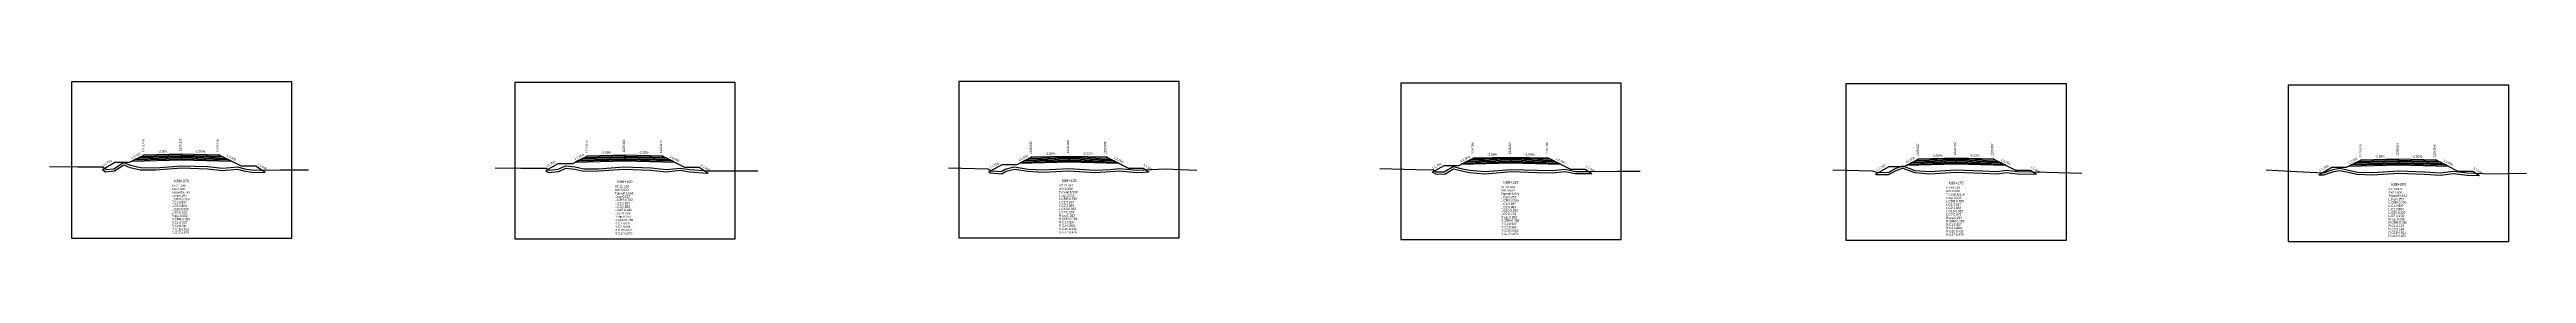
# Model space of a CAD drawing. Extents: x -7 to 78429, y 1189 to 1262.
# Drawn here: x 6095.1 to 6428.7, y 1217.6 to 1239.1 of the extents above; entities that cross this region are included whole.
import ezdxf
from ezdxf.enums import TextEntityAlignment as Align

# ---------------------------------------------------------------- set-up
doc = ezdxf.new("R2010")
doc.units = 0

msp = doc.modelspace()

# ---------------------------------------------------------------- linework, layer by layer
at = {"layer": 'A4_BORDER', "color": 7}
for points in [[(6098.057, 1218.028), (6127.757, 1218.028), (6127.757, 1239.028), (6098.057, 1239.028), (6098.057, 1218.028)], [(6157.761, 1217.919), (6187.461, 1217.919), (6187.461, 1238.919), (6157.761, 1238.919), (6157.761, 1217.919)], [(6217.574, 1218.066), (6247.274, 1218.066), (6247.274, 1239.066), (6217.574, 1239.066), (6217.574, 1218.066)], [(6277.087, 1217.846), (6306.787, 1217.846), (6306.787, 1238.846), (6277.087, 1238.846), (6277.087, 1217.846)], [(6337.034, 1217.756), (6366.734, 1217.756), (6366.734, 1238.756), (6337.034, 1238.756), (6337.034, 1217.756)], [(6396.631, 1217.578), (6426.331, 1217.578), (6426.331, 1238.578), (6396.631, 1238.578), (6396.631, 1217.578)]]:
    msp.add_lwpolyline(points, dxfattribs=at)
at = {"layer": 'CLEAR_GROUND', "color": 8}
for points in [[(6102.241, 1227.266), (6102.668, 1226.94), (6103.86, 1227.057), (6105.107, 1227.865), (6105.951, 1227.536), (6107.354, 1227.201), (6109.408, 1227.193), (6112.921, 1227.452), (6116.396, 1227.333), (6118.43, 1227.134), (6120.43, 1227.287), (6121.307, 1227.051), (6122.607, 1226.843), (6124.167, 1226.878)], [(6161.941, 1227.121), (6162.303, 1226.832), (6163.691, 1227), (6164.64, 1227.446), (6165.857, 1227.29), (6167.059, 1227.018), (6169.076, 1227.057), (6172.453, 1227.304), (6176.105, 1227.162), (6178.147, 1226.942), (6180.037, 1227.14), (6181.323, 1226.933), (6183.704, 1226.769), (6183.819, 1226.769)], [(6221.641, 1226.916), (6221.842, 1226.798), (6223.368, 1226.666), (6223.939, 1227.026), (6225.065, 1227.309), (6226.882, 1227.009), (6228.906, 1226.89), (6232.414, 1227.073), (6235.922, 1226.858), (6238.004, 1226.962), (6239.206, 1227.078), (6241.544, 1226.854), (6243.176, 1226.934)], [(6281.341, 1226.887), (6281.365, 1226.887), (6281.758, 1226.654), (6283.021, 1226.643), (6284.212, 1227.335), (6285.319, 1227.059), (6286.373, 1226.857), (6288.428, 1226.685), (6291.956, 1226.967), (6295.454, 1226.866), (6297.492, 1226.793), (6299.231, 1226.986), (6300.576, 1226.694), (6302.697, 1226.695), (6302.841, 1226.696)], [(6341.041, 1226.614), (6341.138, 1226.583), (6342.842, 1226.56), (6343.8, 1227.119), (6344.692, 1227.442), (6346.277, 1226.836), (6348.365, 1226.668), (6351.871, 1226.884), (6355.394, 1226.765), (6357.428, 1226.668), (6358.644, 1226.841), (6360.144, 1226.668), (6362.725, 1226.606)], [(6400.741, 1226.545), (6401.394, 1226.511), (6402.762, 1226.97), (6403.568, 1227.113), (6404.477, 1226.919), (6405.893, 1226.613), (6407.967, 1226.537), (6411.511, 1226.771), (6414.989, 1226.625), (6417.068, 1226.504), (6418.823, 1226.71), (6420.696, 1226.489), (6422.398, 1226.428)]]:
    msp.add_lwpolyline(points, dxfattribs=at)
at = {"layer": 'DESIGN_ROAD_TRIMMED', "color": 1}
for points in [[(6102.241, 1227.266), (6103.907, 1228.218), (6105.907, 1228.218), (6107.907, 1229.218), (6107.907, 1229.218), (6107.802, 1229.165), (6107.802, 1229.165), (6107.486, 1229.007), (6107.486, 1229.007), (6107.17, 1228.85), (6107.17, 1228.85), (6106.854, 1228.692), (6106.854, 1228.692), (6106.538, 1228.534), (6106.538, 1228.534), (6106.223, 1228.376), (6112.907, 1228.543), (6112.907, 1228.693), (6112.907, 1228.693), (6112.907, 1228.843), (6112.907, 1228.843), (6112.907, 1228.993), (6112.907, 1228.993), (6112.907, 1229.143), (6112.907, 1229.143), (6112.907, 1229.293), (6112.907, 1229.293), (6112.907, 1229.343), (6112.907, 1229.343), (6112.907, 1229.343), (6112.907, 1229.343), (6112.907, 1229.343), (6112.907, 1229.293), (6112.907, 1229.293), (6112.907, 1229.143), (6112.907, 1229.143), (6112.907, 1228.993), (6112.907, 1228.993), (6112.907, 1228.843), (6112.907, 1228.843), (6112.907, 1228.693), (6112.907, 1228.693), (6112.907, 1228.543), (6119.591, 1228.376), (6119.275, 1228.534), (6119.275, 1228.534), (6118.959, 1228.692), (6118.959, 1228.692), (6118.644, 1228.85), (6118.644, 1228.85), (6118.328, 1229.007), (6118.328, 1229.007), (6118.012, 1229.165), (6118.012, 1229.165), (6117.907, 1229.218), (6117.907, 1229.218), (6120.907, 1227.718), (6122.907, 1227.718), (6124.167, 1226.878)], [(6161.941, 1227.121), (6163.611, 1228.075), (6165.611, 1228.075), (6167.611, 1229.075), (6167.611, 1229.075), (6167.505, 1229.022), (6167.505, 1229.022), (6167.19, 1228.864), (6167.19, 1228.864), (6166.874, 1228.707), (6166.874, 1228.707), (6166.558, 1228.549), (6166.558, 1228.549), (6166.242, 1228.391), (6166.242, 1228.391), (6165.926, 1228.233), (6172.611, 1228.4), (6172.611, 1228.55), (6172.611, 1228.55), (6172.611, 1228.7), (6172.611, 1228.7), (6172.611, 1228.85), (6172.611, 1228.85), (6172.611, 1229), (6172.611, 1229), (6172.611, 1229.15), (6172.611, 1229.15), (6172.611, 1229.2), (6172.611, 1229.2), (6172.611, 1229.2), (6172.611, 1229.2), (6172.611, 1229.2), (6172.611, 1229.15), (6172.611, 1229.15), (6172.611, 1229), (6172.611, 1229), (6172.611, 1228.85), (6172.611, 1228.85), (6172.611, 1228.7), (6172.611, 1228.7), (6172.611, 1228.55), (6172.611, 1228.55), (6172.611, 1228.4), (6179.295, 1228.233), (6178.979, 1228.391), (6178.979, 1228.391), (6178.663, 1228.549), (6178.663, 1228.549), (6178.347, 1228.707), (6178.347, 1228.707), (6178.032, 1228.864), (6178.032, 1228.864), (6177.716, 1229.022), (6177.716, 1229.022), (6177.611, 1229.075), (6177.611, 1229.075), (6180.611, 1227.575), (6182.611, 1227.575), (6183.819, 1226.769)], [(6221.641, 1226.916), (6223.424, 1227.935), (6225.424, 1227.935), (6227.424, 1228.935), (6227.424, 1228.935), (6227.319, 1228.882), (6227.319, 1228.882), (6227.003, 1228.724), (6227.003, 1228.724), (6226.687, 1228.567), (6226.687, 1228.567), (6226.371, 1228.409), (6226.371, 1228.409), (6226.055, 1228.251), (6226.055, 1228.251), (6225.74, 1228.093), (6232.424, 1228.26), (6232.424, 1228.41), (6232.424, 1228.41), (6232.424, 1228.56), (6232.424, 1228.56), (6232.424, 1228.71), (6232.424, 1228.71), (6232.424, 1228.86), (6232.424, 1228.86), (6232.424, 1229.01), (6232.424, 1229.01), (6232.424, 1229.06), (6232.424, 1229.06), (6232.424, 1229.06), (6232.424, 1229.06), (6232.424, 1229.06), (6232.424, 1229.01), (6232.424, 1229.01), (6232.424, 1228.86), (6232.424, 1228.86), (6232.424, 1228.71), (6232.424, 1228.71), (6232.424, 1228.56), (6232.424, 1228.56), (6232.424, 1228.41), (6232.424, 1228.41), (6232.424, 1228.26), (6239.108, 1228.093), (6238.792, 1228.251), (6238.792, 1228.251), (6238.477, 1228.409), (6238.477, 1228.409), (6238.161, 1228.567), (6238.161, 1228.567), (6237.845, 1228.724), (6237.845, 1228.724), (6237.529, 1228.882), (6237.529, 1228.882), (6237.424, 1228.935), (6237.424, 1228.935), (6240.424, 1227.435), (6242.424, 1227.435), (6243.176, 1226.934)], [(6281.341, 1226.887), (6282.937, 1227.799), (6284.937, 1227.799), (6286.937, 1228.799), (6286.937, 1228.799), (6286.831, 1228.746), (6286.831, 1228.746), (6286.516, 1228.588), (6286.516, 1228.588), (6286.2, 1228.431), (6286.2, 1228.431), (6285.884, 1228.273), (6285.884, 1228.273), (6285.568, 1228.115), (6285.568, 1228.115), (6285.252, 1227.957), (6291.937, 1228.124), (6291.937, 1228.274), (6291.937, 1228.274), (6291.937, 1228.424), (6291.937, 1228.424), (6291.937, 1228.574), (6291.937, 1228.574), (6291.937, 1228.724), (6291.937, 1228.724), (6291.937, 1228.874), (6291.937, 1228.874), (6291.937, 1228.924), (6291.937, 1228.924), (6291.937, 1228.924), (6291.937, 1228.924), (6291.937, 1228.924), (6291.937, 1228.874), (6291.937, 1228.874), (6291.937, 1228.724), (6291.937, 1228.724), (6291.937, 1228.574), (6291.937, 1228.574), (6291.937, 1228.424), (6291.937, 1228.424), (6291.937, 1228.274), (6291.937, 1228.274), (6291.937, 1228.124), (6298.621, 1227.957), (6298.305, 1228.115), (6298.305, 1228.115), (6297.989, 1228.273), (6297.989, 1228.273), (6297.673, 1228.431), (6297.673, 1228.431), (6297.358, 1228.588), (6297.358, 1228.588), (6297.042, 1228.746), (6297.042, 1228.746), (6296.937, 1228.799), (6296.937, 1228.799), (6299.937, 1227.299), (6301.937, 1227.299), (6302.841, 1226.696)], [(6341.041, 1226.614), (6342.884, 1227.667), (6344.884, 1227.667), (6346.884, 1228.667), (6346.884, 1228.667), (6346.778, 1228.614), (6346.778, 1228.614), (6346.463, 1228.456), (6346.463, 1228.456), (6346.147, 1228.299), (6346.147, 1228.299), (6345.831, 1228.141), (6345.831, 1228.141), (6345.515, 1227.983), (6345.515, 1227.983), (6345.199, 1227.825), (6351.884, 1227.992), (6351.884, 1228.142), (6351.884, 1228.142), (6351.884, 1228.292), (6351.884, 1228.292), (6351.884, 1228.442), (6351.884, 1228.442), (6351.884, 1228.592), (6351.884, 1228.592), (6351.884, 1228.742), (6351.884, 1228.742), (6351.884, 1228.792), (6351.884, 1228.792), (6351.884, 1228.792), (6351.884, 1228.792), (6351.884, 1228.792), (6351.884, 1228.742), (6351.884, 1228.742), (6351.884, 1228.592), (6351.884, 1228.592), (6351.884, 1228.442), (6351.884, 1228.442), (6351.884, 1228.292), (6351.884, 1228.292), (6351.884, 1228.142), (6351.884, 1228.142), (6351.884, 1227.992), (6358.568, 1227.825), (6358.252, 1227.983), (6358.252, 1227.983), (6357.936, 1228.141), (6357.936, 1228.141), (6357.62, 1228.299), (6357.62, 1228.299), (6357.305, 1228.456), (6357.305, 1228.456), (6356.989, 1228.614), (6356.989, 1228.614), (6356.884, 1228.667), (6356.884, 1228.667), (6359.884, 1227.167), (6361.884, 1227.167), (6362.725, 1226.606)], [(6400.741, 1226.545), (6402.481, 1227.539), (6404.481, 1227.539), (6406.481, 1228.539), (6406.481, 1228.539), (6406.376, 1228.486), (6406.376, 1228.486), (6406.06, 1228.328), (6406.06, 1228.328), (6405.744, 1228.171), (6405.744, 1228.171), (6405.428, 1228.013), (6405.428, 1228.013), (6405.112, 1227.855), (6405.112, 1227.855), (6404.797, 1227.697), (6411.481, 1227.864), (6411.481, 1228.014), (6411.481, 1228.014), (6411.481, 1228.164), (6411.481, 1228.164), (6411.481, 1228.314), (6411.481, 1228.314), (6411.481, 1228.464), (6411.481, 1228.464), (6411.481, 1228.614), (6411.481, 1228.614), (6411.481, 1228.664), (6411.481, 1228.664), (6411.481, 1228.664), (6411.481, 1228.664), (6411.481, 1228.664), (6411.481, 1228.614), (6411.481, 1228.614), (6411.481, 1228.464), (6411.481, 1228.464), (6411.481, 1228.314), (6411.481, 1228.314), (6411.481, 1228.164), (6411.481, 1228.164), (6411.481, 1228.014), (6411.481, 1228.014), (6411.481, 1227.864), (6418.165, 1227.697), (6417.849, 1227.855), (6417.849, 1227.855), (6417.533, 1228.013), (6417.533, 1228.013), (6417.218, 1228.171), (6417.218, 1228.171), (6416.902, 1228.328), (6416.902, 1228.328), (6416.586, 1228.486), (6416.586, 1228.486), (6416.481, 1228.539), (6416.481, 1228.539), (6419.481, 1227.039), (6421.481, 1227.039), (6422.398, 1226.428)]]:
    msp.add_lwpolyline(points, dxfattribs=at)
at = {"layer": 'FINISHED_ROAD', "color": 2}
for points in [[(6103.907, 1228.218), (6105.907, 1228.218), (6107.907, 1229.218), (6107.907, 1229.218), (6112.907, 1229.343), (6117.907, 1229.218), (6117.907, 1229.218), (6120.907, 1227.718), (6122.907, 1227.718)], [(6163.611, 1228.075), (6165.611, 1228.075), (6167.611, 1229.075), (6167.611, 1229.075), (6172.611, 1229.2), (6177.611, 1229.075), (6177.611, 1229.075), (6180.611, 1227.575), (6182.611, 1227.575)], [(6223.424, 1227.935), (6225.424, 1227.935), (6227.424, 1228.935), (6227.424, 1228.935), (6232.424, 1229.06), (6237.424, 1228.935), (6237.424, 1228.935), (6240.424, 1227.435), (6242.424, 1227.435)], [(6282.937, 1227.799), (6284.937, 1227.799), (6286.937, 1228.799), (6286.937, 1228.799), (6291.937, 1228.924), (6296.937, 1228.799), (6296.937, 1228.799), (6299.937, 1227.299), (6301.937, 1227.299)], [(6342.884, 1227.667), (6344.884, 1227.667), (6346.884, 1228.667), (6346.884, 1228.667), (6351.884, 1228.792), (6356.884, 1228.667), (6356.884, 1228.667), (6359.884, 1227.167), (6361.884, 1227.167)], [(6402.481, 1227.539), (6404.481, 1227.539), (6406.481, 1228.539), (6406.481, 1228.539), (6411.481, 1228.664), (6416.481, 1228.539), (6416.481, 1228.539), (6419.481, 1227.039), (6421.481, 1227.039)]]:
    msp.add_lwpolyline(points, dxfattribs=at)
at = {"layer": 'LAYER_0', "color": 4}
for points in [[(6107.907, 1229.218), (6107.802, 1229.165), (6112.907, 1229.293), (6112.907, 1229.343)], [(6167.611, 1229.075), (6167.505, 1229.022), (6172.611, 1229.15), (6172.611, 1229.2)], [(6227.424, 1228.935), (6227.319, 1228.882), (6232.424, 1229.01), (6232.424, 1229.06)], [(6286.937, 1228.799), (6286.831, 1228.746), (6291.937, 1228.874), (6291.937, 1228.924)], [(6346.884, 1228.667), (6346.778, 1228.614), (6351.884, 1228.742), (6351.884, 1228.792)], [(6406.481, 1228.539), (6406.376, 1228.486), (6411.481, 1228.614), (6411.481, 1228.664)]]:
    msp.add_lwpolyline(points, dxfattribs=at)
at = {"layer": 'LAYER_1', "color": 4}
for points in [[(6107.802, 1229.165), (6107.486, 1229.007), (6112.907, 1229.143), (6112.907, 1229.293)], [(6167.505, 1229.022), (6167.19, 1228.864), (6172.611, 1229), (6172.611, 1229.15)], [(6227.319, 1228.882), (6227.003, 1228.724), (6232.424, 1228.86), (6232.424, 1229.01)], [(6286.831, 1228.746), (6286.516, 1228.588), (6291.937, 1228.724), (6291.937, 1228.874)], [(6346.778, 1228.614), (6346.463, 1228.456), (6351.884, 1228.592), (6351.884, 1228.742)], [(6406.376, 1228.486), (6406.06, 1228.328), (6411.481, 1228.464), (6411.481, 1228.614)]]:
    msp.add_lwpolyline(points, dxfattribs=at)
at = {"layer": 'LAYER_10', "color": 6}
for points in [[(6118.959, 1228.692), (6119.275, 1228.534), (6112.907, 1228.693), (6112.907, 1228.843)], [(6178.663, 1228.549), (6178.979, 1228.391), (6172.611, 1228.55), (6172.611, 1228.7)], [(6238.477, 1228.409), (6238.792, 1228.251), (6232.424, 1228.41), (6232.424, 1228.56)], [(6297.989, 1228.273), (6298.305, 1228.115), (6291.937, 1228.274), (6291.937, 1228.424)], [(6357.936, 1228.141), (6358.252, 1227.983), (6351.884, 1228.142), (6351.884, 1228.292)], [(6417.533, 1228.013), (6417.849, 1227.855), (6411.481, 1228.014), (6411.481, 1228.164)]]:
    msp.add_lwpolyline(points, dxfattribs=at)
at = {"layer": 'LAYER_11', "color": 6}
for points in [[(6119.275, 1228.534), (6119.591, 1228.376), (6112.907, 1228.543), (6112.907, 1228.693)], [(6178.979, 1228.391), (6179.295, 1228.233), (6172.611, 1228.4), (6172.611, 1228.55)], [(6238.792, 1228.251), (6239.108, 1228.093), (6232.424, 1228.26), (6232.424, 1228.41)], [(6298.305, 1228.115), (6298.621, 1227.957), (6291.937, 1228.124), (6291.937, 1228.274)], [(6358.252, 1227.983), (6358.568, 1227.825), (6351.884, 1227.992), (6351.884, 1228.142)], [(6417.849, 1227.855), (6418.165, 1227.697), (6411.481, 1227.864), (6411.481, 1228.014)]]:
    msp.add_lwpolyline(points, dxfattribs=at)
at = {"layer": 'LAYER_2', "color": 4}
for points in [[(6107.486, 1229.007), (6107.17, 1228.85), (6112.907, 1228.993), (6112.907, 1229.143)], [(6167.19, 1228.864), (6166.874, 1228.707), (6172.611, 1228.85), (6172.611, 1229)], [(6227.003, 1228.724), (6226.687, 1228.567), (6232.424, 1228.71), (6232.424, 1228.86)], [(6286.516, 1228.588), (6286.2, 1228.431), (6291.937, 1228.574), (6291.937, 1228.724)], [(6346.463, 1228.456), (6346.147, 1228.299), (6351.884, 1228.442), (6351.884, 1228.592)], [(6406.06, 1228.328), (6405.744, 1228.171), (6411.481, 1228.314), (6411.481, 1228.464)]]:
    msp.add_lwpolyline(points, dxfattribs=at)
at = {"layer": 'LAYER_3', "color": 4}
for points in [[(6107.17, 1228.85), (6106.854, 1228.692), (6112.907, 1228.843), (6112.907, 1228.993)], [(6166.874, 1228.707), (6166.558, 1228.549), (6172.611, 1228.7), (6172.611, 1228.85)], [(6226.687, 1228.567), (6226.371, 1228.409), (6232.424, 1228.56), (6232.424, 1228.71)], [(6286.2, 1228.431), (6285.884, 1228.273), (6291.937, 1228.424), (6291.937, 1228.574)], [(6346.147, 1228.299), (6345.831, 1228.141), (6351.884, 1228.292), (6351.884, 1228.442)], [(6405.744, 1228.171), (6405.428, 1228.013), (6411.481, 1228.164), (6411.481, 1228.314)]]:
    msp.add_lwpolyline(points, dxfattribs=at)
at = {"layer": 'LAYER_4', "color": 4}
for points in [[(6106.854, 1228.692), (6106.538, 1228.534), (6112.907, 1228.693), (6112.907, 1228.843)], [(6166.558, 1228.549), (6166.242, 1228.391), (6172.611, 1228.55), (6172.611, 1228.7)], [(6226.371, 1228.409), (6226.055, 1228.251), (6232.424, 1228.41), (6232.424, 1228.56)], [(6285.884, 1228.273), (6285.568, 1228.115), (6291.937, 1228.274), (6291.937, 1228.424)], [(6345.831, 1228.141), (6345.515, 1227.983), (6351.884, 1228.142), (6351.884, 1228.292)], [(6405.428, 1228.013), (6405.112, 1227.855), (6411.481, 1228.014), (6411.481, 1228.164)]]:
    msp.add_lwpolyline(points, dxfattribs=at)
at = {"layer": 'LAYER_5', "color": 4}
for points in [[(6106.538, 1228.534), (6106.223, 1228.376), (6112.907, 1228.543), (6112.907, 1228.693)], [(6166.242, 1228.391), (6165.926, 1228.233), (6172.611, 1228.4), (6172.611, 1228.55)], [(6226.055, 1228.251), (6225.74, 1228.093), (6232.424, 1228.26), (6232.424, 1228.41)], [(6285.568, 1228.115), (6285.252, 1227.957), (6291.937, 1228.124), (6291.937, 1228.274)], [(6345.515, 1227.983), (6345.199, 1227.825), (6351.884, 1227.992), (6351.884, 1228.142)], [(6405.112, 1227.855), (6404.797, 1227.697), (6411.481, 1227.864), (6411.481, 1228.014)]]:
    msp.add_lwpolyline(points, dxfattribs=at)
at = {"layer": 'LAYER_6', "color": 6}
for points in [[(6117.907, 1229.218), (6118.012, 1229.165), (6112.907, 1229.293), (6112.907, 1229.343)], [(6177.611, 1229.075), (6177.716, 1229.022), (6172.611, 1229.15), (6172.611, 1229.2)], [(6237.424, 1228.935), (6237.529, 1228.882), (6232.424, 1229.01), (6232.424, 1229.06)], [(6296.937, 1228.799), (6297.042, 1228.746), (6291.937, 1228.874), (6291.937, 1228.924)], [(6356.884, 1228.667), (6356.989, 1228.614), (6351.884, 1228.742), (6351.884, 1228.792)], [(6416.481, 1228.539), (6416.586, 1228.486), (6411.481, 1228.614), (6411.481, 1228.664)]]:
    msp.add_lwpolyline(points, dxfattribs=at)
at = {"layer": 'LAYER_7', "color": 6}
for points in [[(6118.012, 1229.165), (6118.328, 1229.007), (6112.907, 1229.143), (6112.907, 1229.293)], [(6177.716, 1229.022), (6178.032, 1228.864), (6172.611, 1229), (6172.611, 1229.15)], [(6237.529, 1228.882), (6237.845, 1228.724), (6232.424, 1228.86), (6232.424, 1229.01)], [(6297.042, 1228.746), (6297.358, 1228.588), (6291.937, 1228.724), (6291.937, 1228.874)], [(6356.989, 1228.614), (6357.305, 1228.456), (6351.884, 1228.592), (6351.884, 1228.742)], [(6416.586, 1228.486), (6416.902, 1228.328), (6411.481, 1228.464), (6411.481, 1228.614)]]:
    msp.add_lwpolyline(points, dxfattribs=at)
at = {"layer": 'LAYER_8', "color": 6}
for points in [[(6118.328, 1229.007), (6118.644, 1228.85), (6112.907, 1228.993), (6112.907, 1229.143)], [(6178.032, 1228.864), (6178.347, 1228.707), (6172.611, 1228.85), (6172.611, 1229)], [(6237.845, 1228.724), (6238.161, 1228.567), (6232.424, 1228.71), (6232.424, 1228.86)], [(6297.358, 1228.588), (6297.673, 1228.431), (6291.937, 1228.574), (6291.937, 1228.724)], [(6357.305, 1228.456), (6357.62, 1228.299), (6351.884, 1228.442), (6351.884, 1228.592)], [(6416.902, 1228.328), (6417.218, 1228.171), (6411.481, 1228.314), (6411.481, 1228.464)]]:
    msp.add_lwpolyline(points, dxfattribs=at)
at = {"layer": 'LAYER_9', "color": 6}
for points in [[(6118.644, 1228.85), (6118.959, 1228.692), (6112.907, 1228.843), (6112.907, 1228.993)], [(6178.347, 1228.707), (6178.663, 1228.549), (6172.611, 1228.7), (6172.611, 1228.85)], [(6238.161, 1228.567), (6238.477, 1228.409), (6232.424, 1228.56), (6232.424, 1228.71)], [(6297.673, 1228.431), (6297.989, 1228.273), (6291.937, 1228.424), (6291.937, 1228.574)], [(6357.62, 1228.299), (6357.936, 1228.141), (6351.884, 1228.292), (6351.884, 1228.442)], [(6417.218, 1228.171), (6417.533, 1228.013), (6411.481, 1228.164), (6411.481, 1228.314)]]:
    msp.add_lwpolyline(points, dxfattribs=at)
at = {"layer": 'NATURAL_GROUND', "color": 3}
for points in [[(6095.118, 1227.646), (6098.949, 1227.612), (6102.265, 1227.626), (6102.757, 1227.25), (6103.758, 1227.348), (6105.073, 1228.2), (6106.041, 1227.823), (6107.39, 1227.501), (6109.398, 1227.493), (6112.915, 1227.752), (6116.416, 1227.633), (6118.433, 1227.435), (6120.459, 1227.59), (6121.37, 1227.345), (6122.628, 1227.144), (6126.196, 1227.223), (6130.001, 1227.203)], [(6155.121, 1227.467), (6158.575, 1227.438), (6162.021, 1227.442), (6162.392, 1227.145), (6163.607, 1227.292), (6164.592, 1227.755), (6165.91, 1227.586), (6167.09, 1227.319), (6169.063, 1227.357), (6172.448, 1227.604), (6176.127, 1227.461), (6178.148, 1227.244), (6180.046, 1227.443), (6181.358, 1227.231), (6183.715, 1227.069), (6190.494, 1227.076)], [(6216.206, 1227.48), (6221.502, 1227.347), (6221.936, 1227.091), (6223.294, 1226.974), (6223.82, 1227.305), (6225.052, 1227.615), (6226.915, 1227.308), (6228.907, 1227.19), (6232.415, 1227.373), (6235.924, 1227.158), (6237.982, 1227.261), (6239.206, 1227.379), (6241.551, 1227.155), (6245.381, 1227.341), (6249.617, 1227.144)], [(6274.299, 1227.373), (6279.142, 1227.239), (6281.451, 1227.185), (6281.842, 1226.953), (6282.942, 1226.944), (6284.167, 1227.655), (6285.384, 1227.352), (6286.414, 1227.155), (6288.429, 1226.986), (6291.949, 1227.267), (6295.464, 1227.166), (6297.481, 1227.094), (6299.247, 1227.29), (6300.609, 1226.994), (6302.696, 1226.995), (6306.266, 1227.022), (6309.332, 1227.032)], [(6335.296, 1227.186), (6340.574, 1227.084), (6341.188, 1226.882), (6342.763, 1226.861), (6343.673, 1227.392), (6344.695, 1227.762), (6346.344, 1227.132), (6348.368, 1226.969), (6351.867, 1227.184), (6355.407, 1227.065), (6357.414, 1226.969), (6358.64, 1227.143), (6360.165, 1226.968), (6364.086, 1226.873), (6368.808, 1226.762)], [(6393.629, 1227.204), (6397.731, 1227), (6401.353, 1226.814), (6402.688, 1227.261), (6403.573, 1227.419), (6404.54, 1227.212), (6405.931, 1226.912), (6407.963, 1226.837), (6411.508, 1227.071), (6415.004, 1226.925), (6417.059, 1226.805), (6418.823, 1227.012), (6420.719, 1226.788), (6424.011, 1226.67), (6428.702, 1226.755)]]:
    msp.add_lwpolyline(points, dxfattribs=at)
at = {"layer": 'STRUCTURE_LEFT', "color": 4}
for points in [[(6107.907, 1229.218), (6107.802, 1229.165), (6107.802, 1229.165), (6107.486, 1229.007), (6107.486, 1229.007), (6107.17, 1228.85), (6107.17, 1228.85), (6106.854, 1228.692), (6106.854, 1228.692), (6106.538, 1228.534), (6106.538, 1228.534), (6106.223, 1228.376), (6112.907, 1228.543), (6112.907, 1228.693), (6112.907, 1228.693), (6112.907, 1228.843), (6112.907, 1228.843), (6112.907, 1228.993), (6112.907, 1228.993), (6112.907, 1229.143), (6112.907, 1229.143), (6112.907, 1229.293), (6112.907, 1229.293), (6112.907, 1229.343), (6112.907, 1229.343)], [(6167.611, 1229.075), (6167.505, 1229.022), (6167.505, 1229.022), (6167.19, 1228.864), (6167.19, 1228.864), (6166.874, 1228.707), (6166.874, 1228.707), (6166.558, 1228.549), (6166.558, 1228.549), (6166.242, 1228.391), (6166.242, 1228.391), (6165.926, 1228.233), (6172.611, 1228.4), (6172.611, 1228.55), (6172.611, 1228.55), (6172.611, 1228.7), (6172.611, 1228.7), (6172.611, 1228.85), (6172.611, 1228.85), (6172.611, 1229), (6172.611, 1229), (6172.611, 1229.15), (6172.611, 1229.15), (6172.611, 1229.2), (6172.611, 1229.2)], [(6227.424, 1228.935), (6227.319, 1228.882), (6227.319, 1228.882), (6227.003, 1228.724), (6227.003, 1228.724), (6226.687, 1228.567), (6226.687, 1228.567), (6226.371, 1228.409), (6226.371, 1228.409), (6226.055, 1228.251), (6226.055, 1228.251), (6225.74, 1228.093), (6232.424, 1228.26), (6232.424, 1228.41), (6232.424, 1228.41), (6232.424, 1228.56), (6232.424, 1228.56), (6232.424, 1228.71), (6232.424, 1228.71), (6232.424, 1228.86), (6232.424, 1228.86), (6232.424, 1229.01), (6232.424, 1229.01), (6232.424, 1229.06), (6232.424, 1229.06)], [(6286.937, 1228.799), (6286.831, 1228.746), (6286.831, 1228.746), (6286.516, 1228.588), (6286.516, 1228.588), (6286.2, 1228.431), (6286.2, 1228.431), (6285.884, 1228.273), (6285.884, 1228.273), (6285.568, 1228.115), (6285.568, 1228.115), (6285.252, 1227.957), (6291.937, 1228.124), (6291.937, 1228.274), (6291.937, 1228.274), (6291.937, 1228.424), (6291.937, 1228.424), (6291.937, 1228.574), (6291.937, 1228.574), (6291.937, 1228.724), (6291.937, 1228.724), (6291.937, 1228.874), (6291.937, 1228.874), (6291.937, 1228.924), (6291.937, 1228.924)], [(6346.884, 1228.667), (6346.778, 1228.614), (6346.778, 1228.614), (6346.463, 1228.456), (6346.463, 1228.456), (6346.147, 1228.299), (6346.147, 1228.299), (6345.831, 1228.141), (6345.831, 1228.141), (6345.515, 1227.983), (6345.515, 1227.983), (6345.199, 1227.825), (6351.884, 1227.992), (6351.884, 1228.142), (6351.884, 1228.142), (6351.884, 1228.292), (6351.884, 1228.292), (6351.884, 1228.442), (6351.884, 1228.442), (6351.884, 1228.592), (6351.884, 1228.592), (6351.884, 1228.742), (6351.884, 1228.742), (6351.884, 1228.792), (6351.884, 1228.792)], [(6406.481, 1228.539), (6406.376, 1228.486), (6406.376, 1228.486), (6406.06, 1228.328), (6406.06, 1228.328), (6405.744, 1228.171), (6405.744, 1228.171), (6405.428, 1228.013), (6405.428, 1228.013), (6405.112, 1227.855), (6405.112, 1227.855), (6404.797, 1227.697), (6411.481, 1227.864), (6411.481, 1228.014), (6411.481, 1228.014), (6411.481, 1228.164), (6411.481, 1228.164), (6411.481, 1228.314), (6411.481, 1228.314), (6411.481, 1228.464), (6411.481, 1228.464), (6411.481, 1228.614), (6411.481, 1228.614), (6411.481, 1228.664), (6411.481, 1228.664)]]:
    msp.add_lwpolyline(points, dxfattribs=at)
at = {"layer": 'STRUCTURE_RIGHT', "color": 6}
for points in [[(6112.907, 1229.343), (6112.907, 1229.343), (6112.907, 1229.293), (6112.907, 1229.293), (6112.907, 1229.143), (6112.907, 1229.143), (6112.907, 1228.993), (6112.907, 1228.993), (6112.907, 1228.843), (6112.907, 1228.843), (6112.907, 1228.693), (6112.907, 1228.693), (6112.907, 1228.543), (6119.591, 1228.376), (6119.275, 1228.534), (6119.275, 1228.534), (6118.959, 1228.692), (6118.959, 1228.692), (6118.644, 1228.85), (6118.644, 1228.85), (6118.328, 1229.007), (6118.328, 1229.007), (6118.012, 1229.165), (6118.012, 1229.165), (6117.907, 1229.218)], [(6172.611, 1229.2), (6172.611, 1229.2), (6172.611, 1229.15), (6172.611, 1229.15), (6172.611, 1229), (6172.611, 1229), (6172.611, 1228.85), (6172.611, 1228.85), (6172.611, 1228.7), (6172.611, 1228.7), (6172.611, 1228.55), (6172.611, 1228.55), (6172.611, 1228.4), (6179.295, 1228.233), (6178.979, 1228.391), (6178.979, 1228.391), (6178.663, 1228.549), (6178.663, 1228.549), (6178.347, 1228.707), (6178.347, 1228.707), (6178.032, 1228.864), (6178.032, 1228.864), (6177.716, 1229.022), (6177.716, 1229.022), (6177.611, 1229.075)], [(6232.424, 1229.06), (6232.424, 1229.06), (6232.424, 1229.01), (6232.424, 1229.01), (6232.424, 1228.86), (6232.424, 1228.86), (6232.424, 1228.71), (6232.424, 1228.71), (6232.424, 1228.56), (6232.424, 1228.56), (6232.424, 1228.41), (6232.424, 1228.41), (6232.424, 1228.26), (6239.108, 1228.093), (6238.792, 1228.251), (6238.792, 1228.251), (6238.477, 1228.409), (6238.477, 1228.409), (6238.161, 1228.567), (6238.161, 1228.567), (6237.845, 1228.724), (6237.845, 1228.724), (6237.529, 1228.882), (6237.529, 1228.882), (6237.424, 1228.935)], [(6291.937, 1228.924), (6291.937, 1228.924), (6291.937, 1228.874), (6291.937, 1228.874), (6291.937, 1228.724), (6291.937, 1228.724), (6291.937, 1228.574), (6291.937, 1228.574), (6291.937, 1228.424), (6291.937, 1228.424), (6291.937, 1228.274), (6291.937, 1228.274), (6291.937, 1228.124), (6298.621, 1227.957), (6298.305, 1228.115), (6298.305, 1228.115), (6297.989, 1228.273), (6297.989, 1228.273), (6297.673, 1228.431), (6297.673, 1228.431), (6297.358, 1228.588), (6297.358, 1228.588), (6297.042, 1228.746), (6297.042, 1228.746), (6296.937, 1228.799)], [(6351.884, 1228.792), (6351.884, 1228.792), (6351.884, 1228.742), (6351.884, 1228.742), (6351.884, 1228.592), (6351.884, 1228.592), (6351.884, 1228.442), (6351.884, 1228.442), (6351.884, 1228.292), (6351.884, 1228.292), (6351.884, 1228.142), (6351.884, 1228.142), (6351.884, 1227.992), (6358.568, 1227.825), (6358.252, 1227.983), (6358.252, 1227.983), (6357.936, 1228.141), (6357.936, 1228.141), (6357.62, 1228.299), (6357.62, 1228.299), (6357.305, 1228.456), (6357.305, 1228.456), (6356.989, 1228.614), (6356.989, 1228.614), (6356.884, 1228.667)], [(6411.481, 1228.664), (6411.481, 1228.664), (6411.481, 1228.614), (6411.481, 1228.614), (6411.481, 1228.464), (6411.481, 1228.464), (6411.481, 1228.314), (6411.481, 1228.314), (6411.481, 1228.164), (6411.481, 1228.164), (6411.481, 1228.014), (6411.481, 1228.014), (6411.481, 1227.864), (6418.165, 1227.697), (6417.849, 1227.855), (6417.849, 1227.855), (6417.533, 1228.013), (6417.533, 1228.013), (6417.218, 1228.171), (6417.218, 1228.171), (6416.902, 1228.328), (6416.902, 1228.328), (6416.586, 1228.486), (6416.586, 1228.486), (6416.481, 1228.539)]]:
    msp.add_lwpolyline(points, dxfattribs=at)

# ---------------------------------------------------------------- texts
at = {"layer": 'INFO_TEXT'}
for s, p in [('AT:21.396', (6111.557, 1224.928)), ('AW:0.000', (6111.557, 1224.478)), ('Topsoil:6.743', (6111.557, 1224.028)), ('AT:21.554', (6171.261, 1224.819)), ('AW:0.000', (6171.261, 1224.369)), ('AT:21.447', (6231.074, 1224.966)), ('AW:0.000', (6231.074, 1224.516)), ('Topsoil:6.533', (6231.074, 1224.066)), ('AT:20.953', (6290.587, 1224.746)), ('AW:0.000', (6290.587, 1224.296)), ('AT:19.418', (6350.534, 1224.656)), ('AW:0.000', (6350.534, 1224.206)), ('AT:19.471', (6410.131, 1224.478)), ('AW:0.000', (6410.131, 1224.028)), ('L:top:0.253', (6111.557, 1223.578)), ('L:CRR:0.789', (6111.557, 1223.128)), ('L:C1:0.837', (6111.557, 1222.678)), ('L:C2:0.884', (6111.557, 1222.228)), ('L:G15:0.932', (6111.557, 1221.778)), ('L:G7:0.979', (6111.557, 1221.328)), ('R:top:0.253', (6111.557, 1220.878)), ('Topsoil:6.658', (6171.261, 1223.919)), ('L:top:0.253', (6171.261, 1223.469)), ('L:CRR:0.789', (6171.261, 1223.019)), ('L:C1:0.837', (6171.261, 1222.569)), ('L:C2:0.884', (6171.261, 1222.119)), ('L:G15:0.932', (6171.261, 1221.669)), ('L:G7:0.979', (6171.261, 1221.219)), ('R:top:0.253', (6171.261, 1220.769)), ('L:top:0.253', (6231.074, 1223.616)), ('L:CRR:0.789', (6231.074, 1223.166)), ('L:C1:0.837', (6231.074, 1222.716)), ('L:C2:0.884', (6231.074, 1222.266)), ('L:G15:0.932', (6231.074, 1221.816)), ('L:G7:0.979', (6231.074, 1221.366)), ('R:top:0.253', (6231.074, 1220.916)), ('Topsoil:6.561', (6290.587, 1223.846)), ('L:top:0.253', (6290.587, 1223.396)), ('L:CRR:0.789', (6290.587, 1222.946)), ('L:C1:0.837', (6290.587, 1222.496)), ('L:C2:0.884', (6290.587, 1222.046)), ('L:G15:0.932', (6290.587, 1221.596)), ('L:G7:0.979', (6290.587, 1221.146)), ('R:top:0.253', (6290.587, 1220.696)), ('Topsoil:6.616', (6350.534, 1223.756)), ('L:top:0.253', (6350.534, 1223.306)), ('L:CRR:0.789', (6350.534, 1222.856)), ('L:C1:0.837', (6350.534, 1222.406)), ('L:C2:0.884', (6350.534, 1221.956)), ('L:G15:0.932', (6350.534, 1221.506)), ('L:G7:0.979', (6350.534, 1221.056)), ('Topsoil:6.552', (6410.131, 1223.578)), ('L:top:0.253', (6410.131, 1223.128)), ('L:CRR:0.789', (6410.131, 1222.678)), ('L:C1:0.837', (6410.131, 1222.228)), ('L:C2:0.884', (6410.131, 1221.778)), ('L:G15:0.932', (6410.131, 1221.328)), ('L:G7:0.979', (6410.131, 1220.878)), ('R:CRR:0.789', (6111.557, 1220.428)), ('R:C1:0.837', (6111.557, 1219.978)), ('R:C2:0.884', (6111.557, 1219.528)), ('R:G15:0.932', (6111.557, 1219.078)), ('R:G17:0.979', (6111.557, 1218.628)), ('R:CRR:0.789', (6171.261, 1220.319)), ('R:C1:0.837', (6171.261, 1219.869)), ('R:C2:0.884', (6171.261, 1219.419)), ('R:G15:0.932', (6171.261, 1218.969)), ('R:G17:0.979', (6171.261, 1218.519)), ('R:CRR:0.789', (6231.074, 1220.466)), ('R:C1:0.837', (6231.074, 1220.016)), ('R:C2:0.884', (6231.074, 1219.566)), ('R:G15:0.932', (6231.074, 1219.116)), ('R:G17:0.979', (6231.074, 1218.666)), ('R:CRR:0.789', (6290.587, 1220.246)), ('R:C1:0.837', (6290.587, 1219.796)), ('R:C2:0.884', (6290.587, 1219.346)), ('R:G15:0.932', (6290.587, 1218.896)), ('R:G17:0.979', (6290.587, 1218.446)), ('R:top:0.253', (6350.534, 1220.606)), ('R:CRR:0.789', (6350.534, 1220.156)), ('R:C1:0.837', (6350.534, 1219.706)), ('R:C2:0.884', (6350.534, 1219.256)), ('R:G15:0.932', (6350.534, 1218.806)), ('R:G17:0.979', (6350.534, 1218.356)), ('R:top:0.253', (6410.131, 1220.428)), ('R:CRR:0.789', (6410.131, 1219.978)), ('R:C1:0.837', (6410.131, 1219.528)), ('R:C2:0.884', (6410.131, 1219.078)), ('R:G15:0.932', (6410.131, 1218.628)), ('R:G17:0.979', (6410.131, 1218.178))]:
    msp.add_text(s, height=0.3, dxfattribs=at).set_placement(p)
at = {"layer": 'LEFT_TEXT_H'}
for s, p in [('1229.218', (6107.907, 1229.578)), ('1229.075', (6167.611, 1229.435)), ('1228.935', (6227.424, 1229.295)), ('1228.799', (6286.937, 1229.159)), ('1228.667', (6346.884, 1229.027)), ('1228.539', (6406.481, 1228.899))]:
    msp.add_text(s, height=0.3, rotation=90, dxfattribs=at).set_placement(p)
at = {"layer": 'POINT_TEXT_H'}
for s, p in [('1229.343', (6112.907, 1229.703)), ('1229.200', (6172.611, 1229.56)), ('1229.060', (6232.424, 1229.42)), ('1228.924', (6291.937, 1229.284)), ('1228.792', (6351.884, 1229.152)), ('1228.664', (6411.481, 1229.024))]:
    msp.add_text(s, height=0.3, rotation=90, dxfattribs=at).set_placement(p)
at = {"layer": 'RIGHT_TEXT_H'}
for s, p in [('1229.218', (6117.907, 1229.578)), ('1229.075', (6177.611, 1229.435)), ('1228.935', (6237.424, 1229.295)), ('1228.799', (6296.937, 1229.159)), ('1228.667', (6356.884, 1229.027)), ('1228.539', (6416.481, 1228.899))]:
    msp.add_text(s, height=0.3, rotation=90, dxfattribs=at).set_placement(p)
at = {"layer": 'SLOPE_left'}
for s, rotation, p in [('1:1.750', 29.745, (6102.985, 1227.898)), ('1:2.000', 26.565, (6106.826, 1228.879)), ('1:1.750', 29.745, (6162.687, 1227.754)), ('1:2.000', 26.565, (6166.53, 1228.736)), ('1:1.750', 29.745, (6222.443, 1227.582)), ('1:2.000', 26.565, (6226.343, 1228.596)), ('1:1.750', 29.745, (6282.05, 1227.5)), ('1:2.000', 26.565, (6285.856, 1228.46)), ('1:1.750', 29.745, (6341.873, 1227.297)), ('1:2.000', 26.565, (6345.803, 1228.328)), ('1:1.750', 29.745, (6401.522, 1227.198)), ('1:2.000', 26.565, (6405.4, 1228.2))]:
    msp.add_text(s, height=0.3, rotation=rotation, dxfattribs=at).set_placement(p, align=Align.BOTTOM_CENTER)
at = {"layer": 'SLOPE_right'}
for s, rotation, p in [('1:2.000', -26.565, (6119.487, 1228.629)), ('1:1.500', -33.69, (6123.637, 1227.448)), ('1:2.000', -26.565, (6179.191, 1228.486)), ('1:1.500', -33.69, (6183.315, 1227.322)), ('1:2.000', -26.565, (6239.004, 1228.346)), ('1:1.500', -33.69, (6242.9, 1227.334)), ('1:2.000', -26.565, (6298.517, 1228.21)), ('1:1.500', -33.69, (6302.489, 1227.147)), ('1:2.000', -26.565, (6358.464, 1228.078)), ('1:1.500', -33.69, (6362.404, 1227.036)), ('1:2.000', -26.565, (6418.061, 1227.95)), ('1:1.500', -33.69, (6422.039, 1226.883))]:
    msp.add_text(s, height=0.3, rotation=rotation, dxfattribs=at).set_placement(p, align=Align.BOTTOM_CENTER)
at = {"layer": 'SLOPE_TEXT'}
for p in [(6110.407, 1229.521), (6115.407, 1229.521), (6170.111, 1229.378), (6175.111, 1229.378), (6229.924, 1229.237), (6234.924, 1229.237), (6289.437, 1229.101), (6294.437, 1229.101), (6349.384, 1228.969), (6354.384, 1228.969), (6408.981, 1228.841), (6413.981, 1228.841)]:
    msp.add_text('-2.50%', height=0.3, dxfattribs=at).set_placement(p, align=Align.CENTER)
at = {"layer": 'STATION_TITLE'}
for s, p in [('K88+075', (6112.907, 1225.528)), ('K88+100', (6172.611, 1225.419)), ('K88+125', (6232.424, 1225.566)), ('K88+150', (6291.937, 1225.346)), ('K88+175', (6351.884, 1225.256)), ('K88+200', (6411.481, 1225.078))]:
    msp.add_text(s, height=0.36, dxfattribs=at).set_placement(p, align=Align.CENTER)

doc.saveas('drawing.dxf')
